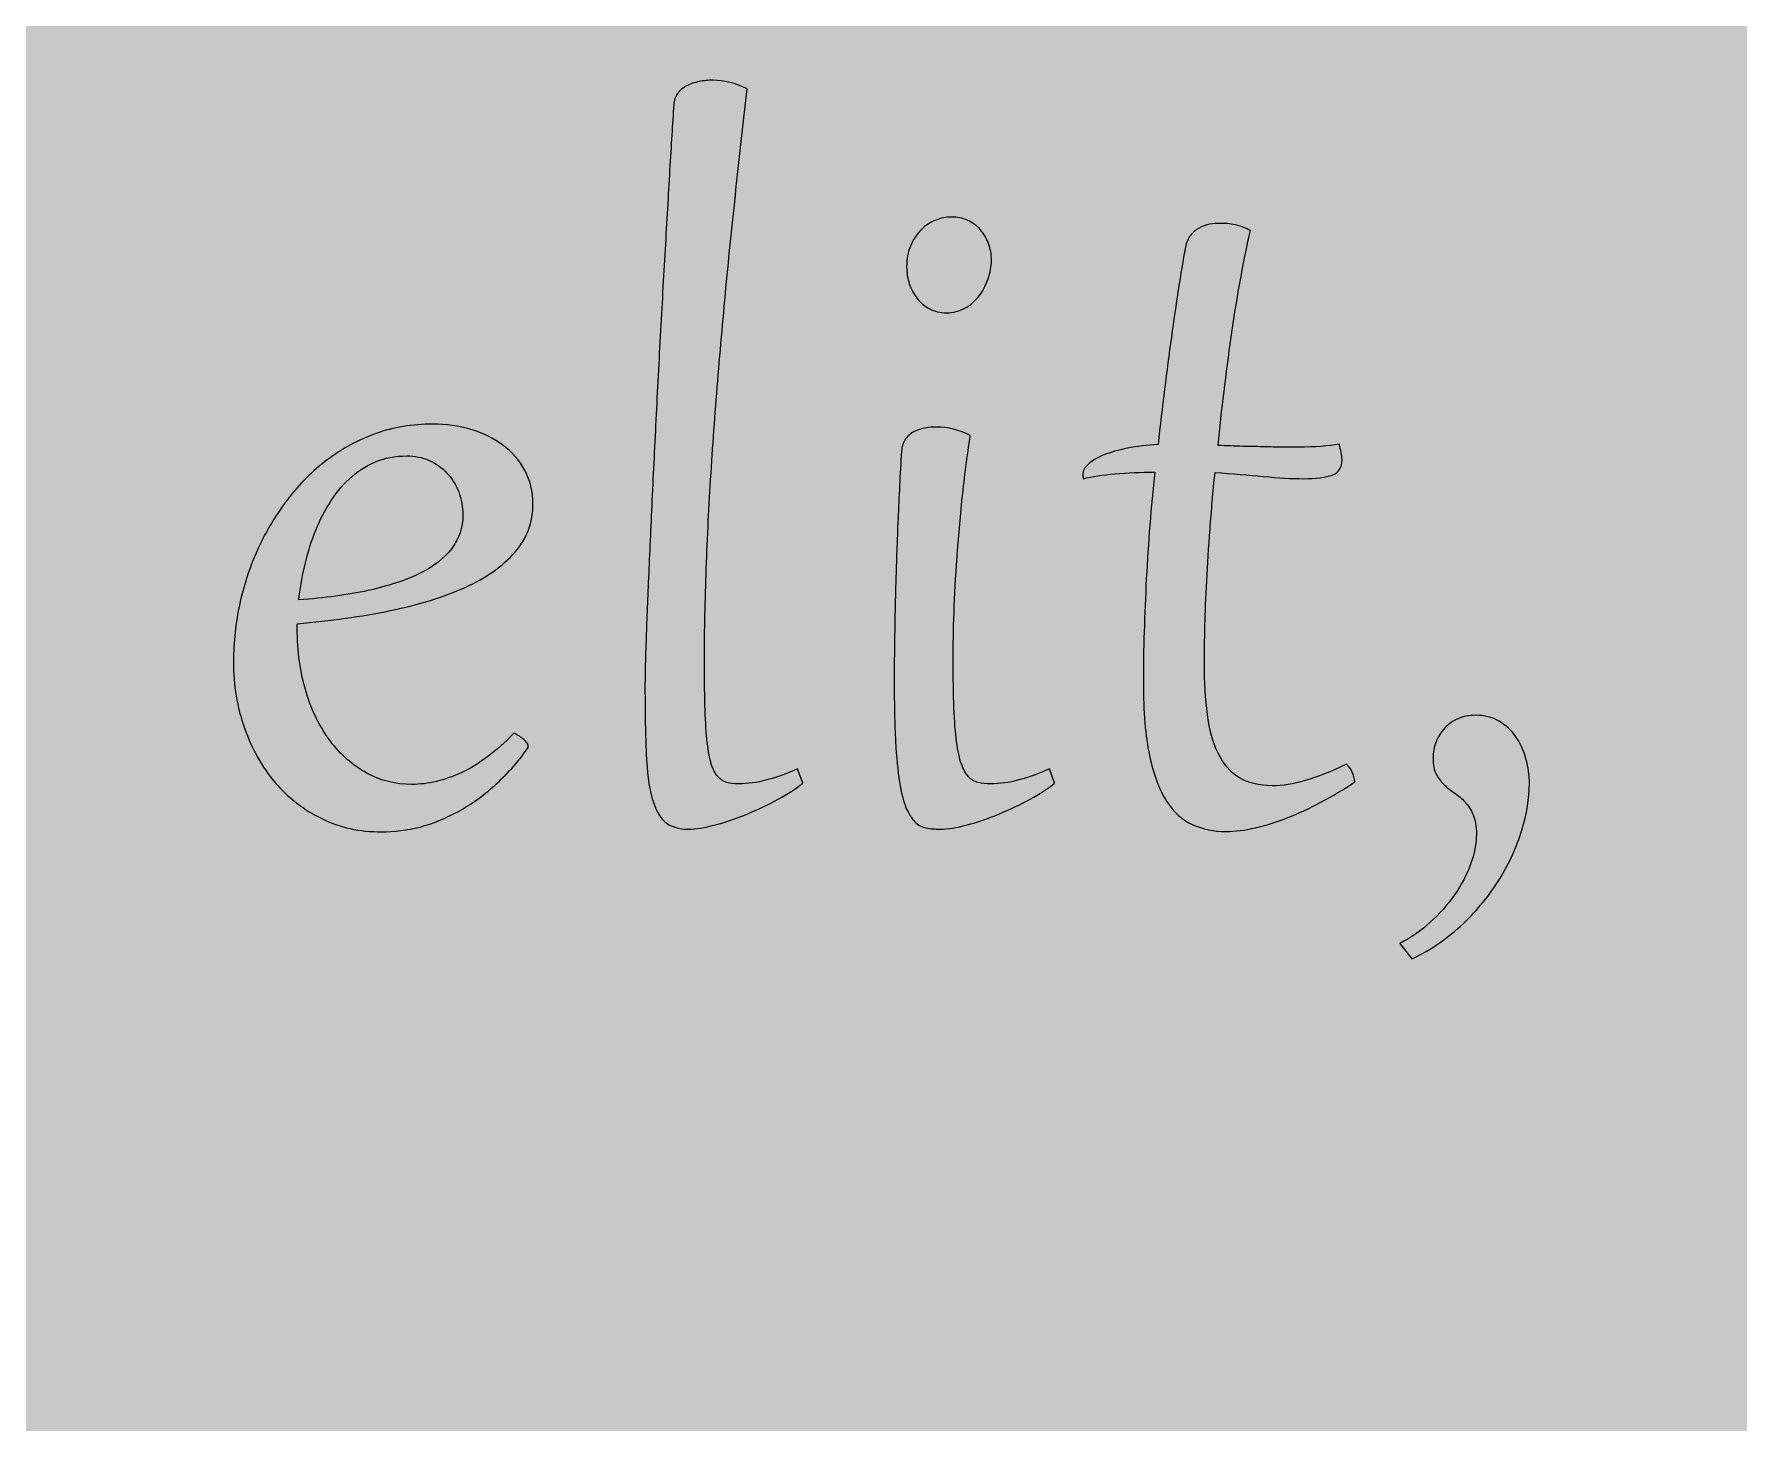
# Model space of a CAD drawing. Extents: x -4214 to -1795, y -2227 to -856.
# Drawn here: x -3522.3 to -3395.9, y -1781.2 to -1678.1 of the extents above; entities that cross this region are included whole.
import ezdxf

# ---------------------------------------------------------------- set-up
doc = ezdxf.new("R2010")
doc.units = 0
doc.header["$MEASUREMENT"] = 0
doc.layers.add('Layer 1', color=7, linetype='Continuous')

# ---------------------------------------------------------------- blocks, each defined once
blk = doc.blocks.new('block 14')
at = {"layer": 'Layer 1', "true_color": 0x2a3f49}
h = blk.add_hatch(color=149, dxfattribs=at)
h.dxf.hatch_style = 2
edge = h.paths.add_edge_path()
edge.add_spline(control_points=[(-3469.43, -1682.21), (-3469.7, -1684.5), (-3469.96, -1686.84), (-3470.22, -1689.23), (-3470.48, -1691.63), (-3470.73, -1694.06), (-3470.97, -1696.5), (-3471.2, -1698.96), (-3471.42, -1701.41), (-3471.62, -1703.89), (-3471.83, -1706.35), (-3472, -1708.79), (-3472.15, -1711.19), (-3472.29, -1713.58), (-3472.41, -1715.93), (-3472.49, -1718.24), (-3472.57, -1720.56), (-3472.61, -1722.77), (-3472.61, -1724.89), (-3472.61, -1726.22), (-3472.59, -1727.36), (-3472.56, -1728.31), (-3472.53, -1729.26), (-3472.47, -1730.07), (-3472.4, -1730.73), (-3472.32, -1731.39), (-3472.22, -1731.92), (-3472.1, -1732.32), (-3471.97, -1732.73), (-3471.81, -1733.03), (-3471.62, -1733.25), (-3471.43, -1733.46), (-3471.21, -1733.61), (-3470.96, -1733.68), (-3470.7, -1733.75), (-3470.4, -1733.79), (-3470.05, -1733.79), (-3469.41, -1733.79), (-3468.71, -1733.69), (-3467.97, -1733.5), (-3467.22, -1733.3), (-3466.47, -1733.03), (-3465.7, -1732.68), (-3465.7, -1732.68), (-3465.32, -1733.73), (-3465.32, -1733.73), (-3465.8, -1734.12), (-3466.41, -1734.52), (-3467.14, -1734.92), (-3467.87, -1735.32), (-3468.64, -1735.69), (-3469.45, -1736.03), (-3470.25, -1736.36), (-3471.04, -1736.63), (-3471.82, -1736.84), (-3472.59, -1737.05), (-3473.25, -1737.15), (-3473.82, -1737.15), (-3474.54, -1737.15), (-3475.12, -1736.97), (-3475.54, -1736.6), (-3475.96, -1736.23), (-3476.28, -1735.63), (-3476.51, -1734.8), (-3476.73, -1733.96), (-3476.87, -1732.88), (-3476.93, -1731.55), (-3476.99, -1730.21), (-3477.02, -1728.58), (-3477.02, -1726.66), (-3477.02, -1725.96), (-3477, -1724.97), (-3476.96, -1723.67), (-3476.92, -1722.38), (-3476.86, -1720.87), (-3476.79, -1719.15), (-3476.71, -1717.43), (-3476.63, -1715.55), (-3476.54, -1713.51), (-3476.44, -1711.47), (-3476.34, -1709.36), (-3476.23, -1707.18), (-3476.13, -1705), (-3476.01, -1702.8), (-3475.89, -1700.57), (-3475.77, -1698.35), (-3475.65, -1696.2), (-3475.53, -1694.13), (-3475.41, -1692.05), (-3475.29, -1690.1), (-3475.19, -1688.25), (-3475.08, -1686.42), (-3474.98, -1684.79), (-3474.88, -1683.39), (-3474.87, -1683.06), (-3474.78, -1682.78), (-3474.6, -1682.55), (-3474.43, -1682.31), (-3474.2, -1682.13), (-3473.93, -1681.98), (-3473.65, -1681.84), (-3473.35, -1681.74), (-3473, -1681.67), (-3472.66, -1681.6), (-3472.31, -1681.57), (-3471.97, -1681.57), (-3471.16, -1681.57), (-3470.32, -1681.79), (-3469.43, -1682.21)], knot_values=[0, 0, 0, 0, 1, 1, 1, 2, 2, 2, 3, 3, 3, 4, 4, 4, 5, 5, 5, 6, 6, 6, 7, 7, 7, 8, 8, 8, 9, 9, 9, 10, 10, 10, 11, 11, 11, 12, 12, 12, 13, 13, 13, 14, 14, 14, 15, 15, 15, 16, 16, 16, 17, 17, 17, 18, 18, 18, 19, 19, 19, 20, 20, 20, 21, 21, 21, 22, 22, 22, 23, 23, 23, 24, 24, 24, 25, 25, 25, 26, 26, 26, 27, 27, 27, 28, 28, 28, 29, 29, 29, 30, 30, 30, 31, 31, 31, 32, 32, 32, 33, 33, 33, 34, 34, 34, 35, 35, 35, 36, 36, 36, 36], degree=3, periodic=1)
h = blk.add_hatch(color=149, dxfattribs=at)
h.dxf.hatch_style = 2
edge = h.paths.add_edge_path()
edge.add_spline(control_points=[(-3452.89, -1707.94), (-3453.12, -1709.46), (-3453.32, -1711), (-3453.48, -1712.53), (-3453.64, -1714.07), (-3453.77, -1715.56), (-3453.87, -1717), (-3453.97, -1718.43), (-3454.05, -1719.79), (-3454.09, -1721.07), (-3454.14, -1722.36), (-3454.16, -1723.51), (-3454.16, -1724.55), (-3454.16, -1725.94), (-3454.14, -1727.14), (-3454.1, -1728.14), (-3454.06, -1729.14), (-3454, -1729.99), (-3453.9, -1730.67), (-3453.81, -1731.35), (-3453.69, -1731.9), (-3453.55, -1732.31), (-3453.41, -1732.72), (-3453.23, -1733.04), (-3453.03, -1733.26), (-3452.82, -1733.48), (-3452.57, -1733.62), (-3452.3, -1733.69), (-3452.02, -1733.76), (-3451.71, -1733.79), (-3451.36, -1733.79), (-3450.72, -1733.79), (-3450.03, -1733.69), (-3449.28, -1733.5), (-3448.54, -1733.3), (-3447.78, -1733.03), (-3447.01, -1732.68), (-3447.01, -1732.68), (-3446.63, -1733.73), (-3446.63, -1733.73), (-3447.11, -1734.12), (-3447.72, -1734.52), (-3448.45, -1734.92), (-3449.19, -1735.32), (-3449.95, -1735.69), (-3450.76, -1736.03), (-3451.57, -1736.36), (-3452.35, -1736.63), (-3453.13, -1736.84), (-3453.9, -1737.05), (-3454.57, -1737.15), (-3455.13, -1737.15), (-3455.51, -1737.15), (-3455.85, -1737.12), (-3456.16, -1737.06), (-3456.47, -1737.01), (-3456.74, -1736.85), (-3456.99, -1736.61), (-3457.24, -1736.37), (-3457.46, -1736.01), (-3457.66, -1735.54), (-3457.85, -1735.08), (-3458.01, -1734.44), (-3458.14, -1733.63), (-3458.27, -1732.82), (-3458.37, -1731.82), (-3458.43, -1730.61), (-3458.5, -1729.4), (-3458.53, -1727.94), (-3458.53, -1726.22), (-3458.53, -1725.21), (-3458.52, -1724.07), (-3458.5, -1722.8), (-3458.48, -1721.54), (-3458.45, -1720.17), (-3458.41, -1718.72), (-3458.37, -1717.26), (-3458.32, -1715.72), (-3458.25, -1714.1), (-3458.18, -1712.49), (-3458.1, -1710.82), (-3457.99, -1709.1), (-3457.96, -1708.72), (-3457.86, -1708.42), (-3457.69, -1708.19), (-3457.51, -1707.95), (-3457.3, -1707.77), (-3457.04, -1707.64), (-3456.79, -1707.52), (-3456.52, -1707.43), (-3456.23, -1707.38), (-3455.94, -1707.33), (-3455.67, -1707.31), (-3455.43, -1707.31), (-3454.53, -1707.31), (-3453.69, -1707.52), (-3452.89, -1707.94)], knot_values=[0, 0, 0, 0, 1, 1, 1, 2, 2, 2, 3, 3, 3, 4, 4, 4, 5, 5, 5, 6, 6, 6, 7, 7, 7, 8, 8, 8, 9, 9, 9, 10, 10, 10, 11, 11, 11, 12, 12, 12, 13, 13, 13, 14, 14, 14, 15, 15, 15, 16, 16, 16, 17, 17, 17, 18, 18, 18, 19, 19, 19, 20, 20, 20, 21, 21, 21, 22, 22, 22, 23, 23, 23, 24, 24, 24, 25, 25, 25, 26, 26, 26, 27, 27, 27, 28, 28, 28, 29, 29, 29, 30, 30, 30, 31, 31, 31, 32, 32, 32, 32], degree=3, periodic=1)
edge = h.paths.add_edge_path()
edge.add_spline(control_points=[(-3454.65, -1698.83), (-3455.12, -1698.83), (-3455.53, -1698.74), (-3455.9, -1698.54), (-3456.26, -1698.35), (-3456.57, -1698.09), (-3456.82, -1697.77), (-3457.08, -1697.46), (-3457.27, -1697.1), (-3457.41, -1696.69), (-3457.54, -1696.28), (-3457.61, -1695.86), (-3457.61, -1695.43), (-3457.61, -1694.82), (-3457.51, -1694.29), (-3457.31, -1693.83), (-3457.1, -1693.36), (-3456.84, -1692.98), (-3456.52, -1692.66), (-3456.2, -1692.34), (-3455.84, -1692.1), (-3455.45, -1691.95), (-3455.06, -1691.8), (-3454.68, -1691.72), (-3454.3, -1691.72), (-3453.85, -1691.72), (-3453.44, -1691.8), (-3453.08, -1691.97), (-3452.71, -1692.14), (-3452.4, -1692.37), (-3452.14, -1692.67), (-3451.88, -1692.97), (-3451.68, -1693.3), (-3451.54, -1693.69), (-3451.39, -1694.07), (-3451.32, -1694.48), (-3451.32, -1694.92), (-3451.32, -1695.39), (-3451.41, -1695.86), (-3451.57, -1696.32), (-3451.72, -1696.78), (-3451.95, -1697.2), (-3452.24, -1697.58), (-3452.53, -1697.96), (-3452.88, -1698.26), (-3453.29, -1698.49), (-3453.7, -1698.71), (-3454.15, -1698.83), (-3454.65, -1698.83)], knot_values=[0, 0, 0, 0, 1, 1, 1, 2, 2, 2, 3, 3, 3, 4, 4, 4, 5, 5, 5, 6, 6, 6, 7, 7, 7, 8, 8, 8, 9, 9, 9, 10, 10, 10, 11, 11, 11, 12, 12, 12, 13, 13, 13, 14, 14, 14, 15, 15, 15, 16, 16, 16, 16], degree=3, periodic=1)
h = blk.add_hatch(color=149, dxfattribs=at)
h.dxf.hatch_style = 2
edge = h.paths.add_edge_path()
edge.add_spline(control_points=[(-3432.11, -1692.73), (-3432.68, -1695.28), (-3433.15, -1697.92), (-3433.53, -1700.63), (-3433.92, -1703.35), (-3434.24, -1706.03), (-3434.51, -1708.68), (-3433.88, -1708.7), (-3433.27, -1708.72), (-3432.67, -1708.74), (-3432.07, -1708.75), (-3431.51, -1708.76), (-3430.99, -1708.78), (-3430.48, -1708.79), (-3430.01, -1708.8), (-3429.59, -1708.8), (-3429.16, -1708.8), (-3428.81, -1708.8), (-3428.53, -1708.8), (-3427.31, -1708.8), (-3426.31, -1708.72), (-3425.53, -1708.58), (-3425.46, -1708.81), (-3425.41, -1709.02), (-3425.37, -1709.2), (-3425.33, -1709.39), (-3425.31, -1709.56), (-3425.31, -1709.73), (-3425.31, -1710.32), (-3425.55, -1710.7), (-3426.04, -1710.87), (-3426.53, -1711.05), (-3427.24, -1711.14), (-3428.17, -1711.14), (-3429.05, -1711.14), (-3430.04, -1711.08), (-3431.14, -1710.97), (-3432.23, -1710.87), (-3433.43, -1710.77), (-3434.73, -1710.67), (-3434.88, -1712.11), (-3435, -1713.51), (-3435.1, -1714.87), (-3435.21, -1716.23), (-3435.29, -1717.52), (-3435.35, -1718.73), (-3435.41, -1719.94), (-3435.45, -1721.06), (-3435.48, -1722.09), (-3435.5, -1723.13), (-3435.52, -1724.02), (-3435.52, -1724.79), (-3435.52, -1726.23), (-3435.44, -1727.51), (-3435.3, -1728.63), (-3435.15, -1729.76), (-3434.89, -1730.72), (-3434.51, -1731.51), (-3434.13, -1732.29), (-3433.62, -1732.89), (-3432.96, -1733.31), (-3432.3, -1733.72), (-3431.47, -1733.93), (-3430.46, -1733.93), (-3429.74, -1733.93), (-3428.93, -1733.81), (-3428.04, -1733.55), (-3427.14, -1733.29), (-3426.13, -1732.88), (-3424.98, -1732.32), (-3424.62, -1732.68), (-3424.41, -1733.12), (-3424.36, -1733.65), (-3425.19, -1734.2), (-3426.03, -1734.7), (-3426.88, -1735.15), (-3427.72, -1735.6), (-3428.56, -1735.99), (-3429.37, -1736.31), (-3430.19, -1736.63), (-3430.98, -1736.88), (-3431.75, -1737.05), (-3432.52, -1737.23), (-3433.24, -1737.32), (-3433.93, -1737.32), (-3434.82, -1737.32), (-3435.65, -1737.15), (-3436.39, -1736.82), (-3437.14, -1736.49), (-3437.78, -1735.91), (-3438.33, -1735.07), (-3438.87, -1734.23), (-3439.29, -1733.1), (-3439.6, -1731.68), (-3439.9, -1730.25), (-3440.05, -1728.46), (-3440.05, -1726.28), (-3440.05, -1725.06), (-3440.03, -1723.8), (-3439.99, -1722.5), (-3439.95, -1721.21), (-3439.89, -1719.9), (-3439.83, -1718.56), (-3439.76, -1717.24), (-3439.67, -1715.91), (-3439.57, -1714.58), (-3439.46, -1713.25), (-3439.34, -1711.94), (-3439.2, -1710.65), (-3440.26, -1710.66), (-3441.25, -1710.71), (-3442.15, -1710.78), (-3443.06, -1710.86), (-3443.84, -1710.97), (-3444.48, -1711.14), (-3444.52, -1711.05), (-3444.54, -1710.96), (-3444.54, -1710.85), (-3444.54, -1710.57), (-3444.4, -1710.31), (-3444.13, -1710.06), (-3443.85, -1709.81), (-3443.47, -1709.58), (-3442.98, -1709.38), (-3442.49, -1709.18), (-3441.9, -1709.02), (-3441.22, -1708.88), (-3440.53, -1708.74), (-3439.78, -1708.65), (-3438.96, -1708.6), (-3438.65, -1705.79), (-3438.32, -1703.14), (-3437.97, -1700.64), (-3437.63, -1698.15), (-3437.28, -1695.92), (-3436.93, -1693.96), (-3436.86, -1693.61), (-3436.73, -1693.32), (-3436.56, -1693.09), (-3436.37, -1692.86), (-3436.16, -1692.68), (-3435.92, -1692.55), (-3435.68, -1692.41), (-3435.42, -1692.32), (-3435.13, -1692.26), (-3434.85, -1692.21), (-3434.58, -1692.19), (-3434.31, -1692.19), (-3433.86, -1692.19), (-3433.47, -1692.23), (-3433.11, -1692.33), (-3432.75, -1692.42), (-3432.42, -1692.56), (-3432.11, -1692.73)], knot_values=[0, 0, 0, 0, 1, 1, 1, 2, 2, 2, 3, 3, 3, 4, 4, 4, 5, 5, 5, 6, 6, 6, 7, 7, 7, 8, 8, 8, 9, 9, 9, 10, 10, 10, 11, 11, 11, 12, 12, 12, 13, 13, 13, 14, 14, 14, 15, 15, 15, 16, 16, 16, 17, 17, 17, 18, 18, 18, 19, 19, 19, 20, 20, 20, 21, 21, 21, 22, 22, 22, 23, 23, 23, 24, 24, 24, 25, 25, 25, 26, 26, 26, 27, 27, 27, 28, 28, 28, 29, 29, 29, 30, 30, 30, 31, 31, 31, 32, 32, 32, 33, 33, 33, 34, 34, 34, 35, 35, 35, 36, 36, 36, 37, 37, 37, 38, 38, 38, 39, 39, 39, 40, 40, 40, 41, 41, 41, 42, 42, 42, 43, 43, 43, 44, 44, 44, 45, 45, 45, 46, 46, 46, 47, 47, 47, 48, 48, 48, 49, 49, 49, 50, 50, 50, 51, 51, 51, 51], degree=3, periodic=1)
h = blk.add_hatch(color=149, dxfattribs=at)
h.dxf.hatch_style = 2
edge = h.paths.add_edge_path()
edge.add_spline(control_points=[(-3486.74, -1730.03), (-3486.67, -1730.06), (-3486.56, -1730.12), (-3486.43, -1730.2), (-3486.3, -1730.27), (-3486.19, -1730.35), (-3486.08, -1730.44), (-3485.97, -1730.52), (-3485.88, -1730.62), (-3485.8, -1730.72), (-3485.72, -1730.82), (-3485.68, -1730.92), (-3485.68, -1731.01), (-3485.68, -1731.07), (-3485.7, -1731.12), (-3485.74, -1731.17), (-3486.49, -1732.22), (-3487.3, -1733.13), (-3488.17, -1733.9), (-3489.03, -1734.68), (-3489.93, -1735.32), (-3490.86, -1735.83), (-3491.8, -1736.35), (-3492.75, -1736.73), (-3493.71, -1736.99), (-3494.68, -1737.23), (-3495.63, -1737.35), (-3496.57, -1737.35), (-3498.18, -1737.35), (-3499.66, -1737.03), (-3501, -1736.37), (-3502.35, -1735.71), (-3503.5, -1734.81), (-3504.47, -1733.67), (-3505.43, -1732.53), (-3506.19, -1731.19), (-3506.73, -1729.65), (-3507.28, -1728.12), (-3507.55, -1726.47), (-3507.55, -1724.71), (-3507.55, -1723.27), (-3507.39, -1721.84), (-3507.08, -1720.4), (-3506.76, -1718.96), (-3506.3, -1717.59), (-3505.71, -1716.29), (-3505.11, -1714.99), (-3504.38, -1713.78), (-3503.52, -1712.66), (-3502.66, -1711.53), (-3501.68, -1710.56), (-3500.59, -1709.74), (-3499.5, -1708.91), (-3498.29, -1708.26), (-3496.99, -1707.79), (-3495.68, -1707.32), (-3494.27, -1707.09), (-3492.77, -1707.09), (-3491.77, -1707.09), (-3490.83, -1707.22), (-3489.93, -1707.49), (-3489.03, -1707.76), (-3488.24, -1708.15), (-3487.56, -1708.65), (-3486.88, -1709.15), (-3486.34, -1709.77), (-3485.94, -1710.51), (-3485.54, -1711.25), (-3485.33, -1712.09), (-3485.33, -1713.03), (-3485.33, -1714.4), (-3485.78, -1715.59), (-3486.68, -1716.61), (-3487.57, -1717.63), (-3488.8, -1718.5), (-3490.37, -1719.21), (-3491.94, -1719.92), (-3493.79, -1720.49), (-3495.92, -1720.93), (-3498.05, -1721.37), (-3500.35, -1721.69), (-3502.82, -1721.91), (-3502.82, -1721.91), (-3502.82, -1722.25), (-3502.82, -1722.25), (-3502.82, -1723.97), (-3502.6, -1725.54), (-3502.16, -1726.97), (-3501.73, -1728.39), (-3501.12, -1729.61), (-3500.36, -1730.62), (-3499.59, -1731.63), (-3498.69, -1732.42), (-3497.66, -1732.99), (-3496.63, -1733.55), (-3495.51, -1733.83), (-3494.32, -1733.83), (-3493.11, -1733.83), (-3491.87, -1733.53), (-3490.6, -1732.94), (-3489.33, -1732.34), (-3488.05, -1731.37), (-3486.74, -1730.03)], knot_values=[0, 0, 0, 0, 1, 1, 1, 2, 2, 2, 3, 3, 3, 4, 4, 4, 5, 5, 5, 6, 6, 6, 7, 7, 7, 8, 8, 8, 9, 9, 9, 10, 10, 10, 11, 11, 11, 12, 12, 12, 13, 13, 13, 14, 14, 14, 15, 15, 15, 16, 16, 16, 17, 17, 17, 18, 18, 18, 19, 19, 19, 20, 20, 20, 21, 21, 21, 22, 22, 22, 23, 23, 23, 24, 24, 24, 25, 25, 25, 26, 26, 26, 27, 27, 27, 28, 28, 28, 29, 29, 29, 30, 30, 30, 31, 31, 31, 32, 32, 32, 33, 33, 33, 34, 34, 34, 34], degree=3, periodic=1)
edge = h.paths.add_edge_path()
edge.add_spline(control_points=[(-3490.53, -1713.85), (-3490.53, -1713.23), (-3490.64, -1712.66), (-3490.84, -1712.12), (-3491.05, -1711.59), (-3491.34, -1711.12), (-3491.71, -1710.72), (-3492.08, -1710.33), (-3492.52, -1710.01), (-3493.03, -1709.78), (-3493.54, -1709.56), (-3494.09, -1709.45), (-3494.68, -1709.45), (-3495.55, -1709.45), (-3496.34, -1709.6), (-3497.06, -1709.91), (-3497.77, -1710.21), (-3498.4, -1710.63), (-3498.97, -1711.17), (-3499.53, -1711.69), (-3500.03, -1712.31), (-3500.46, -1713.02), (-3500.89, -1713.72), (-3501.25, -1714.47), (-3501.56, -1715.26), (-3501.86, -1716.06), (-3502.1, -1716.87), (-3502.29, -1717.7), (-3502.48, -1718.53), (-3502.61, -1719.35), (-3502.7, -1720.14), (-3500.79, -1720), (-3499.08, -1719.77), (-3497.57, -1719.44), (-3496.06, -1719.11), (-3494.78, -1718.69), (-3493.74, -1718.18), (-3492.7, -1717.66), (-3491.91, -1717.04), (-3491.36, -1716.32), (-3490.81, -1715.6), (-3490.53, -1714.78), (-3490.53, -1713.85)], knot_values=[0, 0, 0, 0, 1, 1, 1, 2, 2, 2, 3, 3, 3, 4, 4, 4, 5, 5, 5, 6, 6, 6, 7, 7, 7, 8, 8, 8, 9, 9, 9, 10, 10, 10, 11, 11, 11, 12, 12, 12, 13, 13, 13, 14, 14, 14, 14], degree=3, periodic=1)
h = blk.add_hatch(color=149, dxfattribs=at)
h.dxf.hatch_style = 2
edge = h.paths.add_edge_path()
edge.add_spline(control_points=[(-3421.02, -1745.63), (-3420.22, -1745.22), (-3419.46, -1744.7), (-3418.77, -1744.06), (-3418.07, -1743.43), (-3417.47, -1742.75), (-3416.96, -1742.02), (-3416.46, -1741.29), (-3416.06, -1740.53), (-3415.77, -1739.76), (-3415.49, -1738.97), (-3415.34, -1738.23), (-3415.34, -1737.52), (-3415.34, -1736.92), (-3415.42, -1736.45), (-3415.58, -1736.08), (-3415.75, -1735.71), (-3415.94, -1735.4), (-3416.18, -1735.14), (-3416.41, -1734.89), (-3416.67, -1734.67), (-3416.95, -1734.48), (-3417.24, -1734.29), (-3417.49, -1734.08), (-3417.73, -1733.86), (-3417.96, -1733.64), (-3418.16, -1733.38), (-3418.32, -1733.08), (-3418.48, -1732.78), (-3418.56, -1732.38), (-3418.56, -1731.88), (-3418.56, -1731.45), (-3418.49, -1731.04), (-3418.33, -1730.66), (-3418.18, -1730.28), (-3417.96, -1729.94), (-3417.69, -1729.64), (-3417.41, -1729.35), (-3417.08, -1729.12), (-3416.7, -1728.95), (-3416.32, -1728.78), (-3415.89, -1728.7), (-3415.42, -1728.7), (-3414.75, -1728.7), (-3414.16, -1728.84), (-3413.66, -1729.14), (-3413.16, -1729.43), (-3412.74, -1729.82), (-3412.41, -1730.3), (-3412.08, -1730.77), (-3411.83, -1731.32), (-3411.67, -1731.93), (-3411.5, -1732.54), (-3411.41, -1733.16), (-3411.41, -1733.77), (-3411.41, -1734.85), (-3411.6, -1736), (-3411.97, -1737.23), (-3412.34, -1738.45), (-3412.89, -1739.66), (-3413.61, -1740.84), (-3414.34, -1742.02), (-3415.24, -1743.13), (-3416.33, -1744.17), (-3417.42, -1745.21), (-3418.68, -1746.08), (-3420.12, -1746.78), (-3420.12, -1746.78), (-3421.02, -1745.63), (-3421.02, -1745.63)], knot_values=[0, 0, 0, 0, 1, 1, 1, 2, 2, 2, 3, 3, 3, 4, 4, 4, 5, 5, 5, 6, 6, 6, 7, 7, 7, 8, 8, 8, 9, 9, 9, 10, 10, 10, 11, 11, 11, 12, 12, 12, 13, 13, 13, 14, 14, 14, 15, 15, 15, 16, 16, 16, 17, 17, 17, 18, 18, 18, 19, 19, 19, 20, 20, 20, 21, 21, 21, 22, 22, 22, 23, 23, 23, 23], degree=3, periodic=1)
at = {"layer": 'Layer 1', "lineweight": 0}
for points, knots in [([(-3469.43, -1682.21), (-3469.7, -1684.5), (-3469.96, -1686.84), (-3470.22, -1689.23), (-3470.48, -1691.63), (-3470.73, -1694.06), (-3470.97, -1696.5), (-3471.2, -1698.96), (-3471.42, -1701.41), (-3471.62, -1703.89), (-3471.83, -1706.35), (-3472, -1708.79), (-3472.15, -1711.19), (-3472.29, -1713.58), (-3472.41, -1715.93), (-3472.49, -1718.24), (-3472.57, -1720.56), (-3472.61, -1722.77), (-3472.61, -1724.89), (-3472.61, -1726.22), (-3472.59, -1727.36), (-3472.56, -1728.31), (-3472.53, -1729.26), (-3472.47, -1730.07), (-3472.4, -1730.73), (-3472.32, -1731.39), (-3472.22, -1731.92), (-3472.1, -1732.32), (-3471.97, -1732.73), (-3471.81, -1733.03), (-3471.62, -1733.25), (-3471.43, -1733.46), (-3471.21, -1733.61), (-3470.96, -1733.68), (-3470.7, -1733.75), (-3470.4, -1733.79), (-3470.05, -1733.79), (-3469.41, -1733.79), (-3468.71, -1733.69), (-3467.97, -1733.5), (-3467.22, -1733.3), (-3466.47, -1733.03), (-3465.7, -1732.68), (-3465.7, -1732.68), (-3465.32, -1733.73), (-3465.32, -1733.73), (-3465.8, -1734.12), (-3466.41, -1734.52), (-3467.14, -1734.92), (-3467.87, -1735.32), (-3468.64, -1735.69), (-3469.45, -1736.03), (-3470.25, -1736.36), (-3471.04, -1736.63), (-3471.82, -1736.84), (-3472.59, -1737.05), (-3473.25, -1737.15), (-3473.82, -1737.15), (-3474.54, -1737.15), (-3475.12, -1736.97), (-3475.54, -1736.6), (-3475.96, -1736.23), (-3476.28, -1735.63), (-3476.51, -1734.8), (-3476.73, -1733.96), (-3476.87, -1732.88), (-3476.93, -1731.55), (-3476.99, -1730.21), (-3477.02, -1728.58), (-3477.02, -1726.66), (-3477.02, -1725.96), (-3477, -1724.97), (-3476.96, -1723.67), (-3476.92, -1722.38), (-3476.86, -1720.87), (-3476.79, -1719.15), (-3476.71, -1717.43), (-3476.63, -1715.55), (-3476.54, -1713.51), (-3476.44, -1711.47), (-3476.34, -1709.36), (-3476.23, -1707.18), (-3476.13, -1705), (-3476.01, -1702.8), (-3475.89, -1700.57), (-3475.77, -1698.35), (-3475.65, -1696.2), (-3475.53, -1694.13), (-3475.41, -1692.05), (-3475.29, -1690.1), (-3475.19, -1688.25), (-3475.08, -1686.42), (-3474.98, -1684.79), (-3474.88, -1683.39), (-3474.87, -1683.06), (-3474.78, -1682.78), (-3474.6, -1682.55), (-3474.43, -1682.31), (-3474.2, -1682.13), (-3473.93, -1681.98), (-3473.65, -1681.84), (-3473.35, -1681.74), (-3473, -1681.67), (-3472.66, -1681.6), (-3472.31, -1681.57), (-3471.97, -1681.57), (-3471.16, -1681.57), (-3470.32, -1681.79), (-3469.43, -1682.21)], [0, 0, 0, 0, 1, 1, 1, 2, 2, 2, 3, 3, 3, 4, 4, 4, 5, 5, 5, 6, 6, 6, 7, 7, 7, 8, 8, 8, 9, 9, 9, 10, 10, 10, 11, 11, 11, 12, 12, 12, 13, 13, 13, 14, 14, 14, 15, 15, 15, 16, 16, 16, 17, 17, 17, 18, 18, 18, 19, 19, 19, 20, 20, 20, 21, 21, 21, 22, 22, 22, 23, 23, 23, 24, 24, 24, 25, 25, 25, 26, 26, 26, 27, 27, 27, 28, 28, 28, 29, 29, 29, 30, 30, 30, 31, 31, 31, 32, 32, 32, 33, 33, 33, 34, 34, 34, 35, 35, 35, 36, 36, 36, 36]), ([(-3454.65, -1698.83), (-3455.12, -1698.83), (-3455.53, -1698.74), (-3455.9, -1698.54), (-3456.26, -1698.35), (-3456.57, -1698.09), (-3456.82, -1697.77), (-3457.08, -1697.46), (-3457.27, -1697.1), (-3457.41, -1696.69), (-3457.54, -1696.28), (-3457.61, -1695.86), (-3457.61, -1695.43), (-3457.61, -1694.82), (-3457.51, -1694.29), (-3457.31, -1693.83), (-3457.1, -1693.36), (-3456.84, -1692.98), (-3456.52, -1692.66), (-3456.2, -1692.34), (-3455.84, -1692.1), (-3455.45, -1691.95), (-3455.06, -1691.8), (-3454.68, -1691.72), (-3454.3, -1691.72), (-3453.85, -1691.72), (-3453.44, -1691.8), (-3453.08, -1691.97), (-3452.71, -1692.14), (-3452.4, -1692.37), (-3452.14, -1692.67), (-3451.88, -1692.97), (-3451.68, -1693.3), (-3451.54, -1693.69), (-3451.39, -1694.07), (-3451.32, -1694.48), (-3451.32, -1694.92), (-3451.32, -1695.39), (-3451.41, -1695.86), (-3451.57, -1696.32), (-3451.72, -1696.78), (-3451.95, -1697.2), (-3452.24, -1697.58), (-3452.53, -1697.96), (-3452.88, -1698.26), (-3453.29, -1698.49), (-3453.7, -1698.71), (-3454.15, -1698.83), (-3454.65, -1698.83)], [0, 0, 0, 0, 1, 1, 1, 2, 2, 2, 3, 3, 3, 4, 4, 4, 5, 5, 5, 6, 6, 6, 7, 7, 7, 8, 8, 8, 9, 9, 9, 10, 10, 10, 11, 11, 11, 12, 12, 12, 13, 13, 13, 14, 14, 14, 15, 15, 15, 16, 16, 16, 16]), ([(-3432.11, -1692.73), (-3432.68, -1695.28), (-3433.15, -1697.92), (-3433.53, -1700.63), (-3433.92, -1703.35), (-3434.24, -1706.03), (-3434.51, -1708.68), (-3433.88, -1708.7), (-3433.27, -1708.72), (-3432.67, -1708.74), (-3432.07, -1708.75), (-3431.51, -1708.76), (-3430.99, -1708.78), (-3430.48, -1708.79), (-3430.01, -1708.8), (-3429.59, -1708.8), (-3429.16, -1708.8), (-3428.81, -1708.8), (-3428.53, -1708.8), (-3427.31, -1708.8), (-3426.31, -1708.72), (-3425.53, -1708.58), (-3425.46, -1708.81), (-3425.41, -1709.02), (-3425.37, -1709.2), (-3425.33, -1709.39), (-3425.31, -1709.56), (-3425.31, -1709.73), (-3425.31, -1710.32), (-3425.55, -1710.7), (-3426.04, -1710.87), (-3426.53, -1711.05), (-3427.24, -1711.14), (-3428.17, -1711.14), (-3429.05, -1711.14), (-3430.04, -1711.08), (-3431.14, -1710.97), (-3432.23, -1710.87), (-3433.43, -1710.77), (-3434.73, -1710.67), (-3434.88, -1712.11), (-3435, -1713.51), (-3435.1, -1714.87), (-3435.21, -1716.23), (-3435.29, -1717.52), (-3435.35, -1718.73), (-3435.41, -1719.94), (-3435.45, -1721.06), (-3435.48, -1722.09), (-3435.5, -1723.13), (-3435.52, -1724.02), (-3435.52, -1724.79), (-3435.52, -1726.23), (-3435.44, -1727.51), (-3435.3, -1728.63), (-3435.15, -1729.76), (-3434.89, -1730.72), (-3434.51, -1731.51), (-3434.13, -1732.29), (-3433.62, -1732.89), (-3432.96, -1733.31), (-3432.3, -1733.72), (-3431.47, -1733.93), (-3430.46, -1733.93), (-3429.74, -1733.93), (-3428.93, -1733.81), (-3428.04, -1733.55), (-3427.14, -1733.29), (-3426.13, -1732.88), (-3424.98, -1732.32), (-3424.62, -1732.68), (-3424.41, -1733.12), (-3424.36, -1733.65), (-3425.19, -1734.2), (-3426.03, -1734.7), (-3426.88, -1735.15), (-3427.72, -1735.6), (-3428.56, -1735.99), (-3429.37, -1736.31), (-3430.19, -1736.63), (-3430.98, -1736.88), (-3431.75, -1737.05), (-3432.52, -1737.23), (-3433.24, -1737.32), (-3433.93, -1737.32), (-3434.82, -1737.32), (-3435.65, -1737.15), (-3436.39, -1736.82), (-3437.14, -1736.49), (-3437.78, -1735.91), (-3438.33, -1735.07), (-3438.87, -1734.23), (-3439.29, -1733.1), (-3439.6, -1731.68), (-3439.9, -1730.25), (-3440.05, -1728.46), (-3440.05, -1726.28), (-3440.05, -1725.06), (-3440.03, -1723.8), (-3439.99, -1722.5), (-3439.95, -1721.21), (-3439.89, -1719.9), (-3439.83, -1718.56), (-3439.76, -1717.24), (-3439.67, -1715.91), (-3439.57, -1714.58), (-3439.46, -1713.25), (-3439.34, -1711.94), (-3439.2, -1710.65), (-3440.26, -1710.66), (-3441.25, -1710.71), (-3442.15, -1710.78), (-3443.06, -1710.86), (-3443.84, -1710.97), (-3444.48, -1711.14), (-3444.52, -1711.05), (-3444.54, -1710.96), (-3444.54, -1710.85), (-3444.54, -1710.57), (-3444.4, -1710.31), (-3444.13, -1710.06), (-3443.85, -1709.81), (-3443.47, -1709.58), (-3442.98, -1709.38), (-3442.49, -1709.18), (-3441.9, -1709.02), (-3441.22, -1708.88), (-3440.53, -1708.74), (-3439.78, -1708.65), (-3438.96, -1708.6), (-3438.65, -1705.79), (-3438.32, -1703.14), (-3437.97, -1700.64), (-3437.63, -1698.15), (-3437.28, -1695.92), (-3436.93, -1693.96), (-3436.86, -1693.61), (-3436.73, -1693.32), (-3436.56, -1693.09), (-3436.37, -1692.86), (-3436.16, -1692.68), (-3435.92, -1692.55), (-3435.68, -1692.41), (-3435.42, -1692.32), (-3435.13, -1692.26), (-3434.85, -1692.21), (-3434.58, -1692.19), (-3434.31, -1692.19), (-3433.86, -1692.19), (-3433.47, -1692.23), (-3433.11, -1692.33), (-3432.75, -1692.42), (-3432.42, -1692.56), (-3432.11, -1692.73)], [0, 0, 0, 0, 1, 1, 1, 2, 2, 2, 3, 3, 3, 4, 4, 4, 5, 5, 5, 6, 6, 6, 7, 7, 7, 8, 8, 8, 9, 9, 9, 10, 10, 10, 11, 11, 11, 12, 12, 12, 13, 13, 13, 14, 14, 14, 15, 15, 15, 16, 16, 16, 17, 17, 17, 18, 18, 18, 19, 19, 19, 20, 20, 20, 21, 21, 21, 22, 22, 22, 23, 23, 23, 24, 24, 24, 25, 25, 25, 26, 26, 26, 27, 27, 27, 28, 28, 28, 29, 29, 29, 30, 30, 30, 31, 31, 31, 32, 32, 32, 33, 33, 33, 34, 34, 34, 35, 35, 35, 36, 36, 36, 37, 37, 37, 38, 38, 38, 39, 39, 39, 40, 40, 40, 41, 41, 41, 42, 42, 42, 43, 43, 43, 44, 44, 44, 45, 45, 45, 46, 46, 46, 47, 47, 47, 48, 48, 48, 49, 49, 49, 50, 50, 50, 51, 51, 51, 51]), ([(-3486.74, -1730.03), (-3486.67, -1730.06), (-3486.56, -1730.12), (-3486.43, -1730.2), (-3486.3, -1730.27), (-3486.19, -1730.35), (-3486.08, -1730.44), (-3485.97, -1730.52), (-3485.88, -1730.62), (-3485.8, -1730.72), (-3485.72, -1730.82), (-3485.68, -1730.92), (-3485.68, -1731.01), (-3485.68, -1731.07), (-3485.7, -1731.12), (-3485.74, -1731.17), (-3486.49, -1732.22), (-3487.3, -1733.13), (-3488.17, -1733.9), (-3489.03, -1734.68), (-3489.93, -1735.32), (-3490.86, -1735.83), (-3491.8, -1736.35), (-3492.75, -1736.73), (-3493.71, -1736.99), (-3494.68, -1737.23), (-3495.63, -1737.35), (-3496.57, -1737.35), (-3498.18, -1737.35), (-3499.66, -1737.03), (-3501, -1736.37), (-3502.35, -1735.71), (-3503.5, -1734.81), (-3504.47, -1733.67), (-3505.43, -1732.53), (-3506.19, -1731.19), (-3506.73, -1729.65), (-3507.28, -1728.12), (-3507.55, -1726.47), (-3507.55, -1724.71), (-3507.55, -1723.27), (-3507.39, -1721.84), (-3507.08, -1720.4), (-3506.76, -1718.96), (-3506.3, -1717.59), (-3505.71, -1716.29), (-3505.11, -1714.99), (-3504.38, -1713.78), (-3503.52, -1712.66), (-3502.66, -1711.53), (-3501.68, -1710.56), (-3500.59, -1709.74), (-3499.5, -1708.91), (-3498.29, -1708.26), (-3496.99, -1707.79), (-3495.68, -1707.32), (-3494.27, -1707.09), (-3492.77, -1707.09), (-3491.77, -1707.09), (-3490.83, -1707.22), (-3489.93, -1707.49), (-3489.03, -1707.76), (-3488.24, -1708.15), (-3487.56, -1708.65), (-3486.88, -1709.15), (-3486.34, -1709.77), (-3485.94, -1710.51), (-3485.54, -1711.25), (-3485.33, -1712.09), (-3485.33, -1713.03), (-3485.33, -1714.4), (-3485.78, -1715.59), (-3486.68, -1716.61), (-3487.57, -1717.63), (-3488.8, -1718.5), (-3490.37, -1719.21), (-3491.94, -1719.92), (-3493.79, -1720.49), (-3495.92, -1720.93), (-3498.05, -1721.37), (-3500.35, -1721.69), (-3502.82, -1721.91), (-3502.82, -1721.91), (-3502.82, -1722.25), (-3502.82, -1722.25), (-3502.82, -1723.97), (-3502.6, -1725.54), (-3502.16, -1726.97), (-3501.73, -1728.39), (-3501.12, -1729.61), (-3500.36, -1730.62), (-3499.59, -1731.63), (-3498.69, -1732.42), (-3497.66, -1732.99), (-3496.63, -1733.55), (-3495.51, -1733.83), (-3494.32, -1733.83), (-3493.11, -1733.83), (-3491.87, -1733.53), (-3490.6, -1732.94), (-3489.33, -1732.34), (-3488.05, -1731.37), (-3486.74, -1730.03)], [0, 0, 0, 0, 1, 1, 1, 2, 2, 2, 3, 3, 3, 4, 4, 4, 5, 5, 5, 6, 6, 6, 7, 7, 7, 8, 8, 8, 9, 9, 9, 10, 10, 10, 11, 11, 11, 12, 12, 12, 13, 13, 13, 14, 14, 14, 15, 15, 15, 16, 16, 16, 17, 17, 17, 18, 18, 18, 19, 19, 19, 20, 20, 20, 21, 21, 21, 22, 22, 22, 23, 23, 23, 24, 24, 24, 25, 25, 25, 26, 26, 26, 27, 27, 27, 28, 28, 28, 29, 29, 29, 30, 30, 30, 31, 31, 31, 32, 32, 32, 33, 33, 33, 34, 34, 34, 34]), ([(-3452.89, -1707.94), (-3453.12, -1709.46), (-3453.32, -1711), (-3453.48, -1712.53), (-3453.64, -1714.07), (-3453.77, -1715.56), (-3453.87, -1717), (-3453.97, -1718.43), (-3454.05, -1719.79), (-3454.09, -1721.07), (-3454.14, -1722.36), (-3454.16, -1723.51), (-3454.16, -1724.55), (-3454.16, -1725.94), (-3454.14, -1727.14), (-3454.1, -1728.14), (-3454.06, -1729.14), (-3454, -1729.99), (-3453.9, -1730.67), (-3453.81, -1731.35), (-3453.69, -1731.9), (-3453.55, -1732.31), (-3453.41, -1732.72), (-3453.23, -1733.04), (-3453.03, -1733.26), (-3452.82, -1733.48), (-3452.57, -1733.62), (-3452.3, -1733.69), (-3452.02, -1733.76), (-3451.71, -1733.79), (-3451.36, -1733.79), (-3450.72, -1733.79), (-3450.03, -1733.69), (-3449.28, -1733.5), (-3448.54, -1733.3), (-3447.78, -1733.03), (-3447.01, -1732.68), (-3447.01, -1732.68), (-3446.63, -1733.73), (-3446.63, -1733.73), (-3447.11, -1734.12), (-3447.72, -1734.52), (-3448.45, -1734.92), (-3449.19, -1735.32), (-3449.95, -1735.69), (-3450.76, -1736.03), (-3451.57, -1736.36), (-3452.35, -1736.63), (-3453.13, -1736.84), (-3453.9, -1737.05), (-3454.57, -1737.15), (-3455.13, -1737.15), (-3455.51, -1737.15), (-3455.85, -1737.12), (-3456.16, -1737.06), (-3456.47, -1737.01), (-3456.74, -1736.85), (-3456.99, -1736.61), (-3457.24, -1736.37), (-3457.46, -1736.01), (-3457.66, -1735.54), (-3457.85, -1735.08), (-3458.01, -1734.44), (-3458.14, -1733.63), (-3458.27, -1732.82), (-3458.37, -1731.82), (-3458.43, -1730.61), (-3458.5, -1729.4), (-3458.53, -1727.94), (-3458.53, -1726.22), (-3458.53, -1725.21), (-3458.52, -1724.07), (-3458.5, -1722.8), (-3458.48, -1721.54), (-3458.45, -1720.17), (-3458.41, -1718.72), (-3458.37, -1717.26), (-3458.32, -1715.72), (-3458.25, -1714.1), (-3458.18, -1712.49), (-3458.1, -1710.82), (-3457.99, -1709.1), (-3457.96, -1708.72), (-3457.86, -1708.42), (-3457.69, -1708.19), (-3457.51, -1707.95), (-3457.3, -1707.77), (-3457.04, -1707.64), (-3456.79, -1707.52), (-3456.52, -1707.43), (-3456.23, -1707.38), (-3455.94, -1707.33), (-3455.67, -1707.31), (-3455.43, -1707.31), (-3454.53, -1707.31), (-3453.69, -1707.52), (-3452.89, -1707.94)], [0, 0, 0, 0, 1, 1, 1, 2, 2, 2, 3, 3, 3, 4, 4, 4, 5, 5, 5, 6, 6, 6, 7, 7, 7, 8, 8, 8, 9, 9, 9, 10, 10, 10, 11, 11, 11, 12, 12, 12, 13, 13, 13, 14, 14, 14, 15, 15, 15, 16, 16, 16, 17, 17, 17, 18, 18, 18, 19, 19, 19, 20, 20, 20, 21, 21, 21, 22, 22, 22, 23, 23, 23, 24, 24, 24, 25, 25, 25, 26, 26, 26, 27, 27, 27, 28, 28, 28, 29, 29, 29, 30, 30, 30, 31, 31, 31, 32, 32, 32, 32]), ([(-3490.53, -1713.85), (-3490.53, -1713.23), (-3490.64, -1712.66), (-3490.84, -1712.12), (-3491.05, -1711.59), (-3491.34, -1711.12), (-3491.71, -1710.72), (-3492.08, -1710.33), (-3492.52, -1710.01), (-3493.03, -1709.78), (-3493.54, -1709.56), (-3494.09, -1709.45), (-3494.68, -1709.45), (-3495.55, -1709.45), (-3496.34, -1709.6), (-3497.06, -1709.91), (-3497.77, -1710.21), (-3498.4, -1710.63), (-3498.97, -1711.17), (-3499.53, -1711.69), (-3500.03, -1712.31), (-3500.46, -1713.02), (-3500.89, -1713.72), (-3501.25, -1714.47), (-3501.56, -1715.26), (-3501.86, -1716.06), (-3502.1, -1716.87), (-3502.29, -1717.7), (-3502.48, -1718.53), (-3502.61, -1719.35), (-3502.7, -1720.14), (-3500.79, -1720), (-3499.08, -1719.77), (-3497.57, -1719.44), (-3496.06, -1719.11), (-3494.78, -1718.69), (-3493.74, -1718.18), (-3492.7, -1717.66), (-3491.91, -1717.04), (-3491.36, -1716.32), (-3490.81, -1715.6), (-3490.53, -1714.78), (-3490.53, -1713.85)], [0, 0, 0, 0, 1, 1, 1, 2, 2, 2, 3, 3, 3, 4, 4, 4, 5, 5, 5, 6, 6, 6, 7, 7, 7, 8, 8, 8, 9, 9, 9, 10, 10, 10, 11, 11, 11, 12, 12, 12, 13, 13, 13, 14, 14, 14, 14]), ([(-3421.02, -1745.63), (-3420.22, -1745.22), (-3419.46, -1744.7), (-3418.77, -1744.06), (-3418.07, -1743.43), (-3417.47, -1742.75), (-3416.96, -1742.02), (-3416.46, -1741.29), (-3416.06, -1740.53), (-3415.77, -1739.76), (-3415.49, -1738.97), (-3415.34, -1738.23), (-3415.34, -1737.52), (-3415.34, -1736.92), (-3415.42, -1736.45), (-3415.58, -1736.08), (-3415.75, -1735.71), (-3415.94, -1735.4), (-3416.18, -1735.14), (-3416.41, -1734.89), (-3416.67, -1734.67), (-3416.95, -1734.48), (-3417.24, -1734.29), (-3417.49, -1734.08), (-3417.73, -1733.86), (-3417.96, -1733.64), (-3418.16, -1733.38), (-3418.32, -1733.08), (-3418.48, -1732.78), (-3418.56, -1732.38), (-3418.56, -1731.88), (-3418.56, -1731.45), (-3418.49, -1731.04), (-3418.33, -1730.66), (-3418.18, -1730.28), (-3417.96, -1729.94), (-3417.69, -1729.64), (-3417.41, -1729.35), (-3417.08, -1729.12), (-3416.7, -1728.95), (-3416.32, -1728.78), (-3415.89, -1728.7), (-3415.42, -1728.7), (-3414.75, -1728.7), (-3414.16, -1728.84), (-3413.66, -1729.14), (-3413.16, -1729.43), (-3412.74, -1729.82), (-3412.41, -1730.3), (-3412.08, -1730.77), (-3411.83, -1731.32), (-3411.67, -1731.93), (-3411.5, -1732.54), (-3411.41, -1733.16), (-3411.41, -1733.77), (-3411.41, -1734.85), (-3411.6, -1736), (-3411.97, -1737.23), (-3412.34, -1738.45), (-3412.89, -1739.66), (-3413.61, -1740.84), (-3414.34, -1742.02), (-3415.24, -1743.13), (-3416.33, -1744.17), (-3417.42, -1745.21), (-3418.68, -1746.08), (-3420.12, -1746.78), (-3420.12, -1746.78), (-3421.02, -1745.63), (-3421.02, -1745.63)], [0, 0, 0, 0, 1, 1, 1, 2, 2, 2, 3, 3, 3, 4, 4, 4, 5, 5, 5, 6, 6, 6, 7, 7, 7, 8, 8, 8, 9, 9, 9, 10, 10, 10, 11, 11, 11, 12, 12, 12, 13, 13, 13, 14, 14, 14, 15, 15, 15, 16, 16, 16, 17, 17, 17, 18, 18, 18, 19, 19, 19, 20, 20, 20, 21, 21, 21, 22, 22, 22, 23, 23, 23, 23])]:
    blk.add_open_spline(points, degree=3, knots=knots, dxfattribs=at)
blk = doc.blocks.new('block 13')
at = {"layer": 'Layer 1'}
blk.add_blockref('block 14', (0, 0), dxfattribs=at)
blk = doc.blocks.new('block 3')
at = {"layer": 'Layer 1'}
blk.add_blockref('block 13', (0, 0), dxfattribs=at)
blk = doc.blocks.new('block 2')
at = {"layer": 'Layer 1', "true_color": 0xd1f7fe}
h = blk.add_hatch(color=7, dxfattribs=at)
h.dxf.hatch_style = 2
edge = h.paths.add_edge_path()
edge.add_spline(control_points=[(-1794.66, -1541.43), (-1798.65, -1538.41), (-1802.26, -1532.96), (-1802.26, -1532.96), (-1818.61, -1510.46), (-1812.96, -1476.79), (-1816.44, -1444.45), (-1820.97, -1402.43), (-1845.85, -1390.9), (-1845.85, -1390.9), (-1804.05, -1322.51), (-1892.29, -1300.54), (-1892.29, -1235.18), (-1892.29, -1185.07), (-1862.63, -1142.36), (-1862.63, -1091.81), (-1862.63, -1048.7), (-1902.17, -1036.97), (-1902.17, -1036.97), (-1867.4, -1000.37), (-1890.03, -934.19), (-1946.84, -934.19), (-2005.1, -934.19), (-2041.37, -964.4), (-2090.14, -964.4), (-2164.56, -964.4), (-2207.8, -887.5), (-2269.21, -938.66), (-2361.65, -869.93), (-2476.86, -966.12), (-2551.28, -966.12), (-2625.69, -966.12), (-2641.59, -875.56), (-2696.26, -901.1), (-2661.19, -910.16), (-2669.29, -950.94), (-2696.64, -950.94), (-2728.63, -950.94), (-2744.91, -917.99), (-2781.11, -917.99), (-2815.61, -917.99), (-2899.41, -972.27), (-2996.85, -864.27), (-2996.85, -864.27), (-2999.69, -861.05), (-3004.23, -855.72), (-3008.77, -861.05), (-3011.6, -864.27), (-3011.6, -864.27), (-3109.05, -972.27), (-3192.84, -917.99), (-3227.35, -917.99), (-3263.55, -917.99), (-3279.83, -950.94), (-3311.82, -950.94), (-3339.17, -950.94), (-3347.26, -910.16), (-3312.19, -901.1), (-3366.87, -875.56), (-3382.76, -966.12), (-3457.18, -966.12), (-3531.59, -966.12), (-3646.8, -869.93), (-3739.25, -938.66), (-3800.66, -887.5), (-3843.9, -964.4), (-3918.32, -964.4), (-3967.09, -964.4), (-4003.36, -934.19), (-4061.61, -934.19), (-4118.43, -934.19), (-4141.05, -1000.37), (-4106.29, -1036.97), (-4106.29, -1036.97), (-4145.83, -1048.7), (-4145.83, -1091.81), (-4145.83, -1142.36), (-4116.17, -1185.07), (-4116.17, -1235.18), (-4116.17, -1300.54), (-4204.41, -1322.51), (-4162.6, -1390.9), (-4162.6, -1390.9), (-4187.49, -1402.43), (-4192.02, -1444.45), (-4195.5, -1476.79), (-4189.85, -1510.46), (-4206.19, -1532.96), (-4206.19, -1532.96), (-4209.85, -1538.25), (-4213.8, -1541.43), (-4209.78, -1544.99), (-4206.19, -1549.9), (-4206.19, -1549.9), (-4189.85, -1572.4), (-4195.5, -1606.08), (-4192.02, -1638.41), (-4187.49, -1680.43), (-4162.6, -1691.96), (-4162.6, -1691.96), (-4204.41, -1760.35), (-4116.17, -1782.32), (-4116.17, -1847.68), (-4116.17, -1897.79), (-4145.83, -1940.5), (-4145.83, -1991.05), (-4145.83, -2034.16), (-4106.29, -2045.89), (-4106.29, -2045.89), (-4141.05, -2082.49), (-4118.43, -2148.67), (-4061.61, -2148.67), (-4003.36, -2148.67), (-3967.09, -2118.46), (-3918.32, -2118.46), (-3843.9, -2118.46), (-3800.66, -2195.36), (-3739.25, -2144.21), (-3646.8, -2212.93), (-3531.59, -2116.74), (-3457.18, -2116.74), (-3382.76, -2116.74), (-3366.87, -2207.3), (-3312.19, -2181.76), (-3347.26, -2172.7), (-3339.17, -2131.92), (-3311.82, -2131.92), (-3279.83, -2131.92), (-3263.55, -2164.87), (-3227.35, -2164.87), (-3192.84, -2164.87), (-3109.05, -2110.59), (-3011.6, -2218.59), (-3011.6, -2218.59), (-3008.77, -2221.81), (-3004.23, -2227.14), (-2999.69, -2221.81), (-2996.85, -2218.59), (-2996.85, -2218.59), (-2899.41, -2110.59), (-2815.61, -2164.87), (-2781.11, -2164.87), (-2744.91, -2164.87), (-2728.63, -2131.92), (-2696.64, -2131.92), (-2669.29, -2131.92), (-2661.19, -2172.7), (-2696.26, -2181.76), (-2641.59, -2207.3), (-2625.69, -2116.74), (-2551.28, -2116.74), (-2476.86, -2116.74), (-2361.65, -2212.93), (-2269.21, -2144.21), (-2207.8, -2195.36), (-2164.56, -2118.46), (-2090.14, -2118.46), (-2041.37, -2118.46), (-2005.1, -2148.67), (-1946.84, -2148.67), (-1890.03, -2148.67), (-1867.4, -2082.49), (-1902.17, -2045.89), (-1902.17, -2045.89), (-1862.63, -2034.16), (-1862.63, -1991.05), (-1862.63, -1940.5), (-1892.29, -1897.79), (-1892.29, -1847.68), (-1892.29, -1782.32), (-1804.05, -1760.35), (-1845.85, -1691.96), (-1845.85, -1691.96), (-1820.97, -1680.43), (-1816.44, -1638.41), (-1812.96, -1606.08), (-1818.61, -1572.4), (-1802.26, -1549.9), (-1802.26, -1549.9), (-1799.12, -1544.75), (-1794.66, -1541.43)], knot_values=[0, 0, 0, 0, 1, 1, 1, 2, 2, 2, 3, 3, 3, 4, 4, 4, 5, 5, 5, 6, 6, 6, 7, 7, 7, 8, 8, 8, 9, 9, 9, 10, 10, 10, 11, 11, 11, 12, 12, 12, 13, 13, 13, 14, 14, 14, 15, 15, 15, 16, 16, 16, 17, 17, 17, 18, 18, 18, 19, 19, 19, 20, 20, 20, 21, 21, 21, 22, 22, 22, 23, 23, 23, 24, 24, 24, 25, 25, 25, 26, 26, 26, 27, 27, 27, 28, 28, 28, 29, 29, 29, 30, 30, 30, 31, 31, 31, 32, 32, 32, 33, 33, 33, 34, 34, 34, 35, 35, 35, 36, 36, 36, 37, 37, 37, 38, 38, 38, 39, 39, 39, 40, 40, 40, 41, 41, 41, 42, 42, 42, 43, 43, 43, 44, 44, 44, 45, 45, 45, 46, 46, 46, 47, 47, 47, 48, 48, 48, 49, 49, 49, 50, 50, 50, 51, 51, 51, 52, 52, 52, 53, 53, 53, 54, 54, 54, 55, 55, 55, 56, 56, 56, 57, 57, 57, 58, 58, 58, 59, 59, 59, 60, 60, 60, 60], degree=3, periodic=1)
at = {"layer": 'Layer 1', "lineweight": 0}
blk.add_open_spline([(-1794.66, -1541.43), (-1798.65, -1538.41), (-1802.26, -1532.96), (-1802.26, -1532.96), (-1818.61, -1510.46), (-1812.96, -1476.79), (-1816.44, -1444.45), (-1820.97, -1402.43), (-1845.85, -1390.9), (-1845.85, -1390.9), (-1804.05, -1322.51), (-1892.29, -1300.54), (-1892.29, -1235.18), (-1892.29, -1185.07), (-1862.63, -1142.36), (-1862.63, -1091.81), (-1862.63, -1048.7), (-1902.17, -1036.97), (-1902.17, -1036.97), (-1867.4, -1000.37), (-1890.03, -934.19), (-1946.84, -934.19), (-2005.1, -934.19), (-2041.37, -964.4), (-2090.14, -964.4), (-2164.56, -964.4), (-2207.8, -887.5), (-2269.21, -938.66), (-2361.65, -869.93), (-2476.86, -966.12), (-2551.28, -966.12), (-2625.69, -966.12), (-2641.59, -875.56), (-2696.26, -901.1), (-2661.19, -910.16), (-2669.29, -950.94), (-2696.64, -950.94), (-2728.63, -950.94), (-2744.91, -917.99), (-2781.11, -917.99), (-2815.61, -917.99), (-2899.41, -972.27), (-2996.85, -864.27), (-2996.85, -864.27), (-2999.69, -861.05), (-3004.23, -855.72), (-3008.77, -861.05), (-3011.6, -864.27), (-3011.6, -864.27), (-3109.05, -972.27), (-3192.84, -917.99), (-3227.35, -917.99), (-3263.55, -917.99), (-3279.83, -950.94), (-3311.82, -950.94), (-3339.17, -950.94), (-3347.26, -910.16), (-3312.19, -901.1), (-3366.87, -875.56), (-3382.76, -966.12), (-3457.18, -966.12), (-3531.59, -966.12), (-3646.8, -869.93), (-3739.25, -938.66), (-3800.66, -887.5), (-3843.9, -964.4), (-3918.32, -964.4), (-3967.09, -964.4), (-4003.36, -934.19), (-4061.61, -934.19), (-4118.43, -934.19), (-4141.05, -1000.37), (-4106.29, -1036.97), (-4106.29, -1036.97), (-4145.83, -1048.7), (-4145.83, -1091.81), (-4145.83, -1142.36), (-4116.17, -1185.07), (-4116.17, -1235.18), (-4116.17, -1300.54), (-4204.41, -1322.51), (-4162.6, -1390.9), (-4162.6, -1390.9), (-4187.49, -1402.43), (-4192.02, -1444.45), (-4195.5, -1476.79), (-4189.85, -1510.46), (-4206.19, -1532.96), (-4206.19, -1532.96), (-4209.85, -1538.25), (-4213.8, -1541.43), (-4209.78, -1544.99), (-4206.19, -1549.9), (-4206.19, -1549.9), (-4189.85, -1572.4), (-4195.5, -1606.08), (-4192.02, -1638.41), (-4187.49, -1680.43), (-4162.6, -1691.96), (-4162.6, -1691.96), (-4204.41, -1760.35), (-4116.17, -1782.32), (-4116.17, -1847.68), (-4116.17, -1897.79), (-4145.83, -1940.5), (-4145.83, -1991.05), (-4145.83, -2034.16), (-4106.29, -2045.89), (-4106.29, -2045.89), (-4141.05, -2082.49), (-4118.43, -2148.67), (-4061.61, -2148.67), (-4003.36, -2148.67), (-3967.09, -2118.46), (-3918.32, -2118.46), (-3843.9, -2118.46), (-3800.66, -2195.36), (-3739.25, -2144.21), (-3646.8, -2212.93), (-3531.59, -2116.74), (-3457.18, -2116.74), (-3382.76, -2116.74), (-3366.87, -2207.3), (-3312.19, -2181.76), (-3347.26, -2172.7), (-3339.17, -2131.92), (-3311.82, -2131.92), (-3279.83, -2131.92), (-3263.55, -2164.87), (-3227.35, -2164.87), (-3192.84, -2164.87), (-3109.05, -2110.59), (-3011.6, -2218.59), (-3011.6, -2218.59), (-3008.77, -2221.81), (-3004.23, -2227.14), (-2999.69, -2221.81), (-2996.85, -2218.59), (-2996.85, -2218.59), (-2899.41, -2110.59), (-2815.61, -2164.87), (-2781.11, -2164.87), (-2744.91, -2164.87), (-2728.63, -2131.92), (-2696.64, -2131.92), (-2669.29, -2131.92), (-2661.19, -2172.7), (-2696.26, -2181.76), (-2641.59, -2207.3), (-2625.69, -2116.74), (-2551.28, -2116.74), (-2476.86, -2116.74), (-2361.65, -2212.93), (-2269.21, -2144.21), (-2207.8, -2195.36), (-2164.56, -2118.46), (-2090.14, -2118.46), (-2041.37, -2118.46), (-2005.1, -2148.67), (-1946.84, -2148.67), (-1890.03, -2148.67), (-1867.4, -2082.49), (-1902.17, -2045.89), (-1902.17, -2045.89), (-1862.63, -2034.16), (-1862.63, -1991.05), (-1862.63, -1940.5), (-1892.29, -1897.79), (-1892.29, -1847.68), (-1892.29, -1782.32), (-1804.05, -1760.35), (-1845.85, -1691.96), (-1845.85, -1691.96), (-1820.97, -1680.43), (-1816.44, -1638.41), (-1812.96, -1606.08), (-1818.61, -1572.4), (-1802.26, -1549.9), (-1802.26, -1549.9), (-1799.12, -1544.75), (-1794.66, -1541.43)], degree=3, knots=[0, 0, 0, 0, 1, 1, 1, 2, 2, 2, 3, 3, 3, 4, 4, 4, 5, 5, 5, 6, 6, 6, 7, 7, 7, 8, 8, 8, 9, 9, 9, 10, 10, 10, 11, 11, 11, 12, 12, 12, 13, 13, 13, 14, 14, 14, 15, 15, 15, 16, 16, 16, 17, 17, 17, 18, 18, 18, 19, 19, 19, 20, 20, 20, 21, 21, 21, 22, 22, 22, 23, 23, 23, 24, 24, 24, 25, 25, 25, 26, 26, 26, 27, 27, 27, 28, 28, 28, 29, 29, 29, 30, 30, 30, 31, 31, 31, 32, 32, 32, 33, 33, 33, 34, 34, 34, 35, 35, 35, 36, 36, 36, 37, 37, 37, 38, 38, 38, 39, 39, 39, 40, 40, 40, 41, 41, 41, 42, 42, 42, 43, 43, 43, 44, 44, 44, 45, 45, 45, 46, 46, 46, 47, 47, 47, 48, 48, 48, 49, 49, 49, 50, 50, 50, 51, 51, 51, 52, 52, 52, 53, 53, 53, 54, 54, 54, 55, 55, 55, 56, 56, 56, 57, 57, 57, 58, 58, 58, 59, 59, 59, 60, 60, 60, 60], dxfattribs=at)
at = {"layer": 'Layer 1'}
blk.add_blockref('block 3', (0, 0), dxfattribs=at)

msp = doc.modelspace()

# ---------------------------------------------------------------- block references
at = {"layer": 'Layer 1'}
msp.add_blockref('block 2', (0, 0), dxfattribs=at)

doc.saveas('drawing.dxf')
